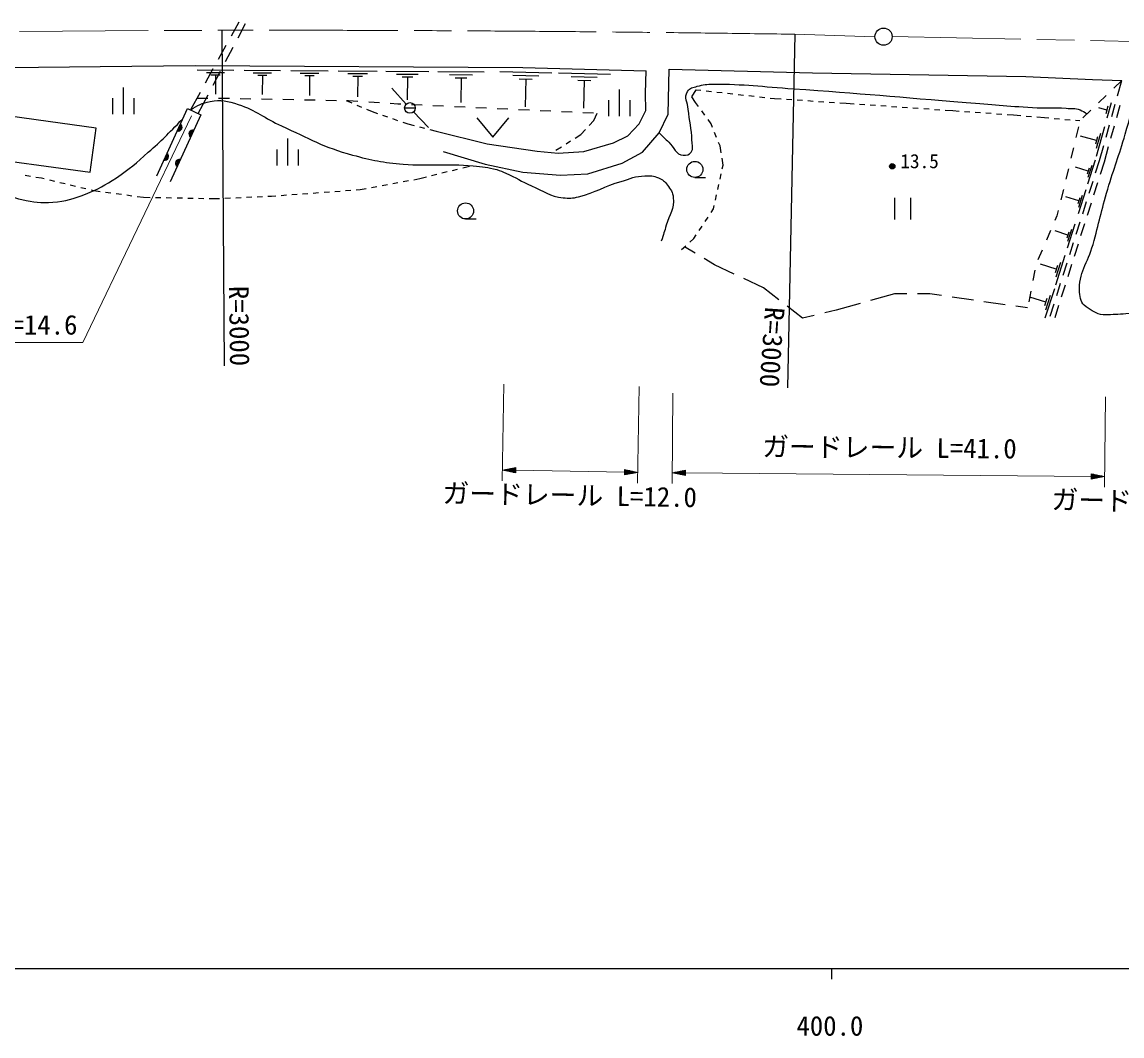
# Model space of a CAD drawing. Units: millimetres, scale not verified. Extents: x 40000 to 680000, y 20000 to 380000.
# Drawn here: x 392500 to 495085, y 198715 to 293258 of the extents above; entities that cross this region are included whole.
import ezdxf
from ezdxf.enums import TextEntityAlignment as Align

# ---------------------------------------------------------------- set-up
doc = ezdxf.new("R2010")
doc.units = ezdxf.units.MM
doc.header["$LTSCALE"] = 1000
doc.linetypes.add('CHAIN', pattern=[18.5, 12, -1.5, 3.5, -1.5])
for name, color, linetype, lineweight in [('M-BGD', 7, 'Continuous', 25), ('M-BMK', 2, 'CHAIN', 13), ('M-BMK-SRVR', 3, 'Continuous', 25), ('M-STR-HTXT', 7, 'Continuous', 13), ('M-TTL-BAND', 7, 'Continuous', 25)]:
    doc.layers.add(name, color=color, linetype=linetype, lineweight=lineweight)
doc.styles.add('ＭＳ ゴシック', font='')
doc.styles.get('ＭＳ ゴシック').set_extended_font_data('MS Gothic')

msp = doc.modelspace()

# ---------------------------------------------------------------- linework, layer by layer
at = {"layer": 'M-BGD'}
for p, q in [((412728, 293258), (412003, 291945)), ((412658, 291781), (413359, 293107)), ((411520, 291069), (410796, 289756)), ((411489, 289571), (412190, 290897)), ((408848, 288789), (412243, 288768)), ((410312, 288880), (409588, 287567)), ((409695, 288558), (411393, 288547)), ((410118, 288329), (410967, 288323)), ((410321, 287361), (411022, 288687)), ((410543, 288326), (410532, 286515)), ((413226, 288762), (416622, 288741)), ((414074, 288531), (415772, 288520)), ((414497, 288302), (415346, 288296)), ((414921, 288299), (414910, 286488)), ((417576, 288735), (421064, 288714)), ((418446, 288497), (420190, 288487)), ((421990, 288708), (425625, 288686)), ((422898, 288460), (424715, 288449)), ((426440, 288681), (430447, 288656)), ((427440, 288407), (429443, 288395)), ((431292, 288651), (435608, 288624)), ((432369, 288356), (434527, 288343)), ((437068, 288657), (441919, 288532)), ((438272, 288302), (440698, 288240)), ((442520, 288517), (447371, 288392)), ((418881, 288262), (419753, 288257)), ((419317, 288260), (419305, 286399)), ((423350, 288215), (424259, 288209)), ((423805, 288212), (423793, 286273)), ((427939, 288137), (428941, 288131)), ((428440, 288134), (428427, 285997)), ((432907, 288065), (433986, 288059)), ((433447, 288062), (433432, 285760)), ((438871, 287963), (440083, 287932)), ((439477, 287948), (439410, 285360)), ((443724, 288162), (446150, 288100)), ((444322, 287823), (445535, 287792)), ((444929, 287807), (444862, 285220)), ((495056, 287791), (494334, 287099)), ((494665, 286382), (495056, 287791)), ((401935, 287153), (401935, 284653)), ((409105, 286691), (408206, 285062)), ((408930, 284731), (409853, 286477)), ((428342, 285612), (426991, 287087)), ((448183, 286974), (448183, 284474)), ((454961, 286284), (455374, 286948)), ((455302, 285764), (454961, 286284)), ((455374, 286948), (455804, 286899)), ((456301, 286843), (456798, 286787)), ((457295, 286731), (457792, 286675)), ((458288, 286619), (458785, 286563)), ((459282, 286507), (459779, 286451)), ((460276, 286395), (460773, 286339)), ((461270, 286283), (461766, 286227)), ((493612, 286407), (492890, 285715)), ((400935, 286153), (400935, 284653)), ((402935, 286153), (402935, 284653)), ((408839, 286159), (409839, 286159)), ((410839, 286159), (411404, 286159)), ((411404, 286159), (411839, 286150)), ((412839, 286130), (413839, 286110)), ((414838, 286089), (415838, 286069)), ((416838, 286049), (417838, 286029)), ((418838, 286009), (419837, 285988)), ((420837, 285968), (421837, 285948)), ((422723, 285930), (423252, 285707)), ((422837, 285928), (422957, 285925)), ((422957, 285925), (423835, 285871)), ((423713, 285513), (424174, 285320)), ((424833, 285808), (425831, 285746)), ((426829, 285683), (427550, 285638)), ((427550, 285638), (427827, 285625)), ((428180, 285244), (429180, 285244)), ((428826, 285578), (429825, 285531)), ((430824, 285484), (431823, 285436)), ((432822, 285389), (433821, 285342)), ((434820, 285295), (435819, 285247)), ((436817, 285200), (437816, 285153)), ((447183, 285974), (447183, 284474)), ((449183, 285974), (449183, 284474)), ((455595, 285365), (455302, 285764)), ((462263, 286171), (462693, 286123)), ((462693, 286123), (463286, 286085)), ((463785, 286052), (464284, 286020)), ((464783, 285988), (465282, 285956)), ((465781, 285924), (466280, 285891)), ((466779, 285859), (467277, 285827)), ((467776, 285795), (468275, 285763)), ((468774, 285730), (469367, 285692)), ((469367, 285692), (470105, 285640)), ((470604, 285605), (471103, 285570)), ((471602, 285535), (472101, 285500)), ((472599, 285465), (473098, 285430)), ((473597, 285395), (474096, 285360)), ((474594, 285325), (475093, 285290)), ((475592, 285255), (476091, 285220)), ((476589, 285185), (477088, 285150)), ((493677, 285051), (492915, 285262)), ((493776, 285408), (493578, 284694)), ((494065, 285713), (493669, 284284)), ((494131, 284454), (494452, 285611)), ((494588, 284347), (494908, 285504)), ((424635, 285126), (425164, 284903)), ((425164, 284903), (425642, 284737)), ((426115, 284574), (426587, 284411)), ((427060, 284247), (427532, 284084)), ((429023, 284880), (430395, 283424)), ((434914, 284327), (436414, 282527)), ((436414, 282527), (437914, 284327)), ((438815, 285106), (439814, 285058)), ((440813, 285011), (441812, 284964)), ((442811, 284917), (443810, 284869)), ((444809, 284822), (445807, 284775)), ((445830, 284060), (446135, 284759)), ((456185, 284558), (455890, 284961)), ((477587, 285115), (478086, 285080)), ((478585, 285044), (479323, 284993)), ((479323, 284993), (479895, 284953)), ((480394, 284918), (480893, 284883)), ((481392, 284848), (481890, 284813)), ((482389, 284778), (482888, 284743)), ((483387, 284708), (483885, 284673)), ((484384, 284638), (484956, 284598)), ((484956, 284598), (485662, 284537)), ((486160, 284494), (486658, 284451)), ((487156, 284408), (487862, 284347)), ((487862, 284347), (488267, 284312)), ((488766, 284268), (489264, 284225)), ((489762, 284182), (490260, 284138)), ((492168, 285023), (491446, 284331)), ((428005, 283920), (428483, 283755)), ((428483, 283755), (429084, 283600)), ((429568, 283476), (430052, 283352)), ((430537, 283227), (431138, 283073)), ((444610, 282768), (445049, 283232)), ((445392, 283596), (445830, 284060)), ((456773, 283755), (456481, 284154)), ((456905, 283428), (456773, 283755)), ((490758, 284095), (491163, 284060)), ((491021, 283469), (490786, 282497)), ((493448, 283486), (492683, 280727)), ((493597, 282527), (493918, 283683)), ((494054, 282420), (494374, 283576)), ((417255, 282381), (417255, 279881)), ((443242, 281898), (443664, 282167)), ((444086, 282435), (444610, 282768)), ((457279, 282500), (457092, 282964)), ((492698, 282208), (491226, 282616)), ((492793, 282553), (492602, 281863)), ((493073, 282847), (492691, 281467)), ((416255, 281381), (416255, 279881)), ((418255, 281381), (418255, 279881)), ((442296, 281297), (442820, 281630)), ((457599, 281710), (457467, 282037)), ((457703, 281060), (457599, 281710)), ((490552, 281525), (490317, 280553)), ((492993, 280346), (493384, 281756)), ((493442, 280213), (493840, 281649)), ((457886, 279916), (457782, 280566)), ((492583, 280376), (491875, 278144)), ((492628, 279195), (492993, 280346)), ((493075, 279057), (493442, 280213)), ((430697, 278938), (431182, 279060)), ((431667, 279182), (432152, 279304)), ((432637, 279426), (433121, 279548)), ((433606, 279671), (434223, 279826)), ((457598, 278603), (457705, 279092)), ((457812, 279580), (457886, 279916)), ((490083, 279581), (489849, 278608)), ((491931, 279354), (490741, 279732)), ((492020, 279633), (491843, 279075)), ((492257, 279865), (491903, 278749)), ((392802, 278973), (393295, 278888)), ((393788, 278803), (394308, 278714)), ((394308, 278714), (394568, 278652)), ((395054, 278536), (395541, 278420)), ((396027, 278304), (396514, 278189)), ((397000, 278073), (397487, 277957)), ((426086, 278013), (426578, 278103)), ((427069, 278194), (427561, 278285)), ((428053, 278375), (428544, 278466)), ((429036, 278557), (429595, 278660)), ((429595, 278660), (430212, 278815)), ((455251, 278767), (456251, 278767)), ((457384, 277626), (457491, 278115)), ((492023, 277288), (492386, 278432)), ((492470, 277151), (492833, 278295)), ((397973, 277841), (398459, 277725)), ((398946, 277610), (399206, 277548)), ((399206, 277548), (399786, 277469)), ((400281, 277402), (400777, 277335)), ((401272, 277267), (401768, 277200)), ((402263, 277133), (402758, 277066)), ((403254, 276999), (403834, 276920)), ((414429, 276967), (414929, 276989)), ((415428, 277012), (415782, 277027)), ((415782, 277027), (416177, 277057)), ((416676, 277093), (417174, 277130)), ((417673, 277167), (418171, 277204)), ((418670, 277241), (419169, 277277)), ((419667, 277314), (420166, 277351)), ((420665, 277388), (421163, 277424)), ((421662, 277461), (422161, 277498)), ((422659, 277535), (423158, 277571)), ((423657, 277608), (424052, 277637)), ((424052, 277637), (424611, 277741)), ((425102, 277831), (425594, 277922)), ((457169, 276650), (457276, 277138)), ((489614, 277636), (489380, 276664)), ((491702, 277601), (490994, 275370)), ((491377, 277090), (491023, 275975)), ((403834, 276920), (404457, 276908)), ((404957, 276899), (405457, 276890)), ((405957, 276880), (406457, 276871)), ((406957, 276862), (407457, 276852)), ((407957, 276843), (408456, 276834)), ((408956, 276824), (409456, 276815)), ((409956, 276806), (410579, 276794)), ((410579, 276794), (410933, 276810)), ((411432, 276832), (411932, 276855)), ((412431, 276877), (412931, 276900)), ((413430, 276922), (413930, 276944)), ((456989, 275826), (457062, 276161)), ((473875, 276857), (473875, 274857)), ((475375, 276857), (475375, 274857)), ((491051, 276580), (489861, 276957)), ((491139, 276859), (490962, 276301)), ((491418, 275382), (491781, 276526)), ((491866, 275244), (492229, 276388)), ((456212, 274653), (456488, 275069)), ((456764, 275486), (456989, 275826)), ((489019, 275171), (488833, 274746)), ((489145, 275692), (489019, 275171)), ((433867, 274892), (434867, 274892)), ((455660, 273819), (455936, 274236)), ((490694, 274423), (489982, 272178)), ((490367, 273909), (490010, 272787)), ((490813, 273476), (491176, 274619)), ((491261, 273338), (491624, 274482)), ((454773, 272725), (455159, 273063)), ((455159, 273063), (455383, 273402)), ((488431, 273830), (488029, 272915)), ((490039, 273396), (488841, 273775)), ((490128, 273676), (489950, 273115)), ((454011, 272058), (454397, 272396)), ((455264, 271720), (454290, 272303)), ((487627, 271999), (487225, 271084)), ((490208, 271569), (490571, 272713)), ((490656, 271432), (491019, 272576)), ((457096, 270623), (456122, 271206)), ((489761, 271481), (488886, 268723)), ((489358, 270850), (488921, 269471)), ((458918, 269757), (457096, 270623)), ((486959, 270125), (486767, 269144)), ((488956, 270219), (487485, 270685)), ((489065, 270564), (488846, 269874)), ((489604, 269663), (489967, 270807)), ((490051, 269525), (490414, 270669)), ((461644, 268461), (459822, 269328)), ((488999, 267756), (489362, 268900)), ((463077, 267358), (461644, 268461)), ((473879, 267905), (471643, 267285)), ((475020, 267905), (473879, 267905)), ((477161, 267905), (476020, 267905)), ((478251, 267748), (477161, 267905)), ((486576, 268162), (486384, 267181)), ((488779, 268388), (487904, 265630)), ((488377, 267757), (487939, 266378)), ((489446, 267619), (489809, 268763)), ((465304, 265645), (463870, 266748)), ((470679, 267018), (468443, 266398)), ((481221, 267321), (479241, 267606)), ((484190, 266893), (482210, 267178)), ((486270, 266594), (485180, 266751)), ((487974, 267125), (486503, 267592)), ((488084, 267470), (487865, 266781)), ((488392, 265842), (488757, 266994)), ((488838, 265701), (489205, 266856)), ((466387, 265905), (465304, 265645)), ((468443, 266398), (467359, 266138))]:
    msp.add_line(p, q, dxfattribs=at)
for points in [[(373902, 288823), (399798, 289101), (408642, 289190)], [(408642, 289190), (439202, 289002), (450710, 288706)], [(431138, 283073), (435874, 281907), (440538, 281225), (442494, 281028), (444897, 281171), (447678, 281979), (448988, 282660), (450046, 283773), (450692, 284993), (450638, 286625), (450710, 288706)], [(431784, 281171), (435694, 280005), (439211, 279252), (442727, 278983), (445256, 279108), (448467, 280095), (450369, 281118), (451930, 282912), (452755, 284670), (452863, 288850), (466227, 288527), (486122, 288186), (492329, 287899), (495056, 287791)], [(405064, 278926), (407935, 285187), (409180, 284616), (406310, 278355)]]:
    msp.add_lwpolyline(points, dxfattribs=at)
msp.add_lwpolyline([(387410, 280813), (398856, 279243), (399421, 283364), (387976, 284934)], close=True, dxfattribs=at)
for centre, radius in [((428680, 285244), 500), ((455251, 279517), 750), ((473657, 279804), 250), ((473657, 279804), 204), ((473657, 279804), 159), ((473657, 279804), 114), ((473657, 279804), 68.2), ((473657, 279804), 22.7), ((433867, 275642), 750)]:
    msp.add_circle(centre, radius, dxfattribs=at)
for centre, radius, start, end in [((407075, 283442), 354, 254.16819, 56.57337), ((407075, 283442), 283, 256.39223, 54.34933), ((407075, 283442), 212, 260.13856, 50.60301), ((407075, 283442), 142, 267.85029, 42.89128), ((407075, 283442), 100, 278.16795, 32.57361), ((408419, 282826), 354, 74.16819, 236.57337), ((408419, 282826), 283, 76.39223, 234.34933), ((408419, 282826), 212, 80.13856, 230.60301), ((408419, 282826), 142, 87.85029, 222.89128), ((408419, 282826), 100, 98.16795, 212.57361), ((405825, 280715), 354, 254.16819, 56.57337), ((405825, 280715), 283, 256.39223, 54.34933), ((405825, 280715), 212, 260.13856, 50.60301), ((405825, 280715), 142, 267.85029, 42.89128), ((405825, 280715), 100, 278.16795, 32.57361), ((407169, 280099), 354, 74.16819, 236.57337), ((407169, 280099), 283, 76.39223, 234.34933), ((407169, 280099), 212, 80.13856, 230.60301), ((407169, 280099), 142, 87.85029, 222.89128), ((407169, 280099), 100, 98.16795, 212.57361)]:
    msp.add_arc(centre, radius, start, end, dxfattribs=at)
for points, knots in [([(451930, 282912), (452349, 282496), (452462, 282388), (452811, 282059), (453331, 281570), (453461, 280888), (454174, 280840), (454475, 280819), (454714, 280869), (454898, 281108), (455161, 281450), (454994, 281777), (454983, 282208), (454953, 283353), (454729, 283977), (454632, 285118), (454577, 285766), (454220, 286226), (454559, 286780), (454771, 287127), (455089, 287153), (455479, 287266), (456028, 287425), (456359, 287452), (456930, 287458), (459878, 287489), (461524, 287235), (464465, 287034), (470754, 286605), (474268, 286256), (480552, 285764), (482968, 285575), (484320, 285433), (486739, 285284), (487967, 285208), (488662, 285318), (489887, 285212), (490390, 285169), (490704, 285254), (491170, 285060), (491439, 284947), (491560, 284884), (491819, 284688)], [0, 0, 0, 0, 1, 1, 1, 2, 2, 2, 3, 3, 3, 4, 4, 4, 5, 5, 5, 6, 6, 6, 7, 7, 7, 8, 8, 8, 9, 9, 9, 10, 10, 10, 11, 11, 11, 12, 12, 12, 13, 13, 13, 14, 14, 14, 14]), ([(502996, 284297), (504606, 282136), (505053, 281526), (506266, 279678), (507581, 277675), (508752, 276719), (509423, 274419), (509684, 273528), (509686, 272972), (509593, 272048), (509531, 271442), (509511, 271077), (509254, 270524), (508976, 269924), (508695, 269648), (508238, 269170), (507489, 268385), (506952, 268059), (506037, 267476), (505513, 267143), (505189, 266988), (504597, 266799), (503924, 266584), (503522, 266543), (502819, 266460), (501241, 266276), (500341, 266386), (498755, 266291), (497464, 266213), (496745, 266106), (495453, 266037), (494693, 265996), (494267, 265972), (493506, 265952), (493440, 265951), (493402, 265943), (493337, 265952), (492648, 266048), (492301, 266321), (491728, 266714), (491252, 267041), (491178, 267493), (491135, 268069), (491002, 269869), (491903, 270779), (492381, 272520), (492932, 274527), (493169, 275671), (493753, 277669), (494342, 279685), (494813, 280771), (495390, 282791), (495850, 284398), (495990, 284936), (496480, 286930)], [0, 0, 0, 0, 1, 1, 1, 2, 2, 2, 3, 3, 3, 4, 4, 4, 5, 5, 5, 6, 6, 6, 7, 7, 7, 8, 8, 8, 9, 9, 9, 10, 10, 10, 11, 11, 11, 12, 12, 12, 13, 13, 13, 14, 14, 14, 15, 15, 15, 16, 16, 16, 17, 17, 17, 18, 18, 18, 18]), ([(408206, 285062), (408922, 285512), (409282, 285691), (410048, 285849), (411052, 286056), (411685, 285894), (412658, 285571), (414336, 285015), (415104, 284293), (416713, 283563), (419253, 282412), (420623, 281570), (423317, 280854), (425136, 280371), (426183, 280149), (428059, 280007), (430599, 279815), (432043, 280083), (434578, 279838), (435444, 279754), (435940, 279728), (436779, 279499), (437123, 279405), (437300, 279303), (437626, 279160), (438580, 278743), (439065, 278403), (440020, 277987), (441146, 277497), (441737, 276987), (442960, 276874), (443521, 276823), (443854, 276818), (444399, 276959), (445999, 277374), (446796, 277923), (448379, 278398), (449224, 278652), (449698, 278899), (450580, 278906), (451080, 278910), (451395, 278945), (451850, 278737), (452235, 278561), (452445, 278400), (452697, 278060), (452997, 277652), (453180, 277386), (453241, 276884), (453367, 275854), (452885, 275303), (452587, 274310), (452410, 273720), (452349, 273522), (452104, 272810)], [0, 0, 0, 0, 1, 1, 1, 2, 2, 2, 3, 3, 3, 4, 4, 4, 5, 5, 5, 6, 6, 6, 7, 7, 7, 8, 8, 8, 9, 9, 9, 10, 10, 10, 11, 11, 11, 12, 12, 12, 13, 13, 13, 14, 14, 14, 15, 15, 15, 16, 16, 16, 17, 17, 17, 18, 18, 18, 18]), ([(387893, 278566), (388406, 278246), (388561, 278150), (389014, 277929), (389470, 277707), (389739, 277611), (390216, 277436), (391095, 277113), (391585, 276909), (392499, 276705), (393600, 276459), (394251, 276376), (395377, 276451), (396602, 276533), (397275, 276785), (398425, 277213), (399618, 277657), (400236, 278046), (401304, 278737), (402548, 279542), (403148, 280135), (404267, 281108), (405595, 282261), (406016, 282712), (407501, 284240)], [0, 0, 0, 0, 1, 1, 1, 2, 2, 2, 3, 3, 3, 4, 4, 4, 5, 5, 5, 6, 6, 6, 7, 7, 7, 8, 8, 8, 8])]:
    msp.add_open_spline(points, degree=3, knots=knots, dxfattribs=at)
at = {"layer": 'M-BMK'}
for p, q in [((373774, 292278), (411149, 292491)), ((464560, 292116), (472050, 291874)), ((473649, 291922), (512749, 291087))]:
    msp.add_line(p, q, dxfattribs=at)
msp.add_arc((413994, -3112770), 3405262, 89.14917, 90.04786, dxfattribs=at)
at = {"layer": 'M-BMK-SRVR'}
for p, q in [((411149, 292491), (411353, 261209)), ((464560, 292116), (463898, 259146))]:
    msp.add_line(p, q, dxfattribs=at)
msp.add_circle((472850, 291891), 800, dxfattribs=at)
at = {"layer": 'M-STR-HTXT'}
for p, q in [((408303, 284495), (398185, 263362)), ((398185, 263362), (366735, 263362)), ((437439, 259479), (437285, 250480)), ((450068, 259263), (449915, 250265)), ((453206, 258653), (453131, 250236)), ((493534, 258295), (493459, 249877)), ((437302, 251480), (438556, 251709)), ((437302, 251480), (438548, 251209)), ((437302, 251480), (438552, 251459)), ((438551, 251409), (437551, 251426)), ((438553, 251509), (437553, 251526)), ((437801, 251371), (438550, 251359)), ((437804, 251571), (438554, 251559)), ((438555, 251609), (438055, 251617)), ((438306, 251663), (438556, 251659)), ((438548, 251209), (438556, 251709)), ((438552, 251459), (448682, 251286)), ((448686, 251536), (448678, 251036)), ((448683, 251336), (449683, 251319)), ((448684, 251436), (449184, 251427)), ((449433, 251373), (448684, 251386)), ((448935, 251482), (448685, 251486)), ((449932, 251265), (448686, 251536)), ((453140, 251236), (454392, 251475)), ((454391, 251375), (453891, 251379)), ((454141, 251427), (454391, 251425)), ((454387, 250975), (454392, 251475)), ((438550, 251309), (438050, 251317)), ((438299, 251263), (438549, 251259)), ((449932, 251265), (448678, 251036)), ((448928, 251082), (448678, 251086)), ((448679, 251136), (449179, 251127)), ((449430, 251173), (448680, 251186)), ((448681, 251236), (449681, 251219)), ((449932, 251265), (448682, 251286)), ((453140, 251236), (454387, 250975)), ((453140, 251236), (454390, 251225)), ((454389, 251175), (453389, 251184)), ((454390, 251275), (453390, 251284)), ((453639, 251132), (454389, 251125)), ((453641, 251332), (454391, 251325)), ((454388, 251075), (453888, 251079)), ((454138, 251027), (454388, 251025)), ((454390, 251225), (492218, 250888)), ((492220, 251138), (492215, 250638)), ((493468, 250877), (492215, 250638)), ((492216, 250738), (492716, 250734)), ((492466, 250686), (492216, 250688)), ((492217, 250838), (493217, 250830)), ((492967, 250782), (492217, 250788)), ((492218, 250938), (493218, 250930)), ((493468, 250877), (492218, 250888)), ((492469, 251086), (492219, 251088)), ((492219, 251038), (492719, 251034)), ((492969, 250982), (492219, 250988)), ((493468, 250877), (492220, 251138))]:
    msp.add_line(p, q, dxfattribs=at)
at = {"layer": 'M-TTL-BAND'}
for p, q in [((40000, 205000), (579000, 205000)), ((468000, 205000), (468000, 204000))]:
    msp.add_line(p, q, dxfattribs=at)

# ---------------------------------------------------------------- texts
at = {"layer": 'M-BGD', "style": 'ＭＳ ゴシック'}
msp.add_text('13.5', height=1320, dxfattribs=at).set_placement((474410, 279230), align=Align.BOTTOM_LEFT)
at = {"layer": 'M-BMK-SRVR', "style": 'ＭＳ ゴシック'}
for rotation, p in [(270.853, (412716, 268654)), (266.143, (462714, 266675))]:
    msp.add_text('R=3000', height=1833, rotation=rotation, dxfattribs=at).set_placement(p, align=Align.MIDDLE_LEFT)
at = {"layer": 'M-STR-HTXT', "style": 'ＭＳ ゴシック'}
msp.add_text('ヒューム管φ400\u3000\u3000L=14.6', height=1833, dxfattribs=at).set_placement((382360, 263562), align=Align.BOTTOM_CENTER)
for s, rotation, p in [('ガードレール L=41.0', 359.49, (473387, 252114)), ('ガードレール L=12.0', 359.023, (443554, 247673)), ('ガードレール L=9.6', 358.678, (499716, 247032))]:
    msp.add_text(s, height=1833, rotation=rotation, dxfattribs=at).set_placement(p, align=Align.BOTTOM_CENTER)
at = {"layer": 'M-TTL-BAND', "style": 'ＭＳ ゴシック'}
msp.add_text('400.0', height=1833, dxfattribs=at).set_placement((467844, 198195), align=Align.BOTTOM_CENTER)

doc.saveas('drawing.dxf')
